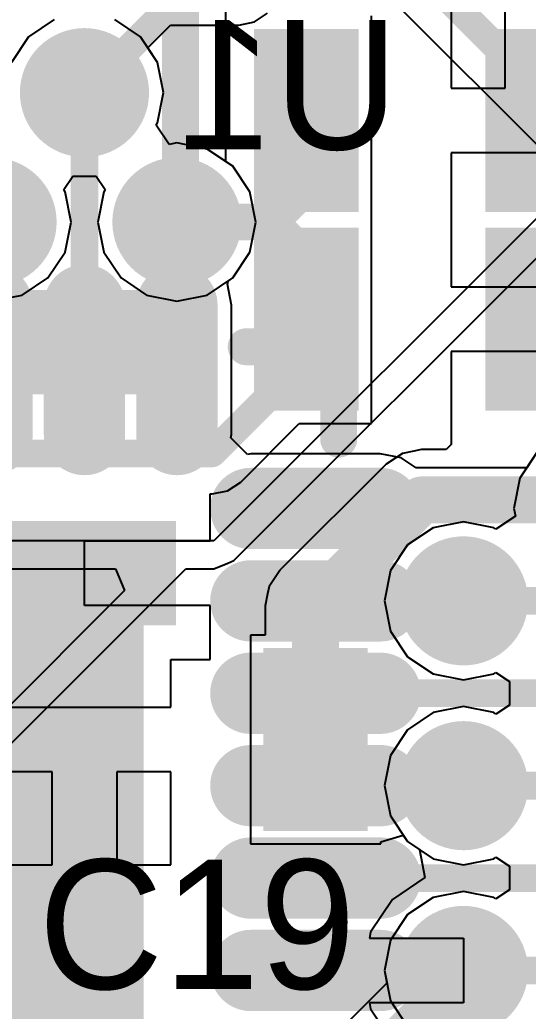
# Model space of a CAD drawing. Header units: millimetres. Extents: x 73 to 190, y 73 to 267.
# Drawn here: x 105.9 to 108.65, y 106.03 to 111.39 of the extents above; entities that cross this region are included whole.
import ezdxf

# ---------------------------------------------------------------- set-up
doc = ezdxf.new("R2010")
doc.units = ezdxf.units.MM
for name, color, linetype in [('BottomLayer', 5, 'Continuous'), ('BottomOverlay', 54, 'Continuous'), ('BottomPaste', 16, 'Continuous'), ('BottomSolder', 6, 'Continuous'), ('DrillDrawing', 1, 'Continuous'), ('MidLayer1', 16, 'Continuous'), ('MidLayer2', 76, 'Continuous'), ('MultiLayer', 9, 'Continuous'), ('TopLayer', 1, 'Continuous'), ('TopOverlay', 2, 'Continuous'), ('TopPaste', 8, 'Continuous'), ('TopSolder', 216, 'Continuous'), ('ViaHoleLayer', 16, 'Continuous')]:
    doc.layers.add(name, color=color, linetype=linetype)

msp = doc.modelspace()

# ---------------------------------------------------------------- linework, layer by layer
at = {"layer": 'BottomLayer'}
for p, q in [((107.14809406, 112.26690018), (108.80579204, 110.60919966)), ((107.01410906, 110.6279474), (107.01410906, 111.6056188)), ((106.08633596, 111.39504772), (105.94760624, 111.30235296)), ((105.94760624, 111.30235296), (105.85491148, 111.16362324)), ((107.05237416, 110.60237976), (107.01410906, 110.6279474)), ((107.14506892, 110.46365004), (107.05237416, 110.60237976)), ((107.17761902, 110.300008), (107.14506892, 110.46365004)), ((107.14506892, 110.13636596), (107.17761902, 110.300008)), ((107.05237416, 109.99763624), (107.14506892, 110.13636596)), ((107.02317432, 109.96315574), (107.0266084, 109.98042012)), ((107.0266084, 109.98042012), (107.05237416, 109.99763624)), ((107.02317686, 109.9631532), (107.02317432, 109.96315574)), ((107.02317432, 109.96315066), (107.02317686, 109.9631532)), ((107.04568126, 109.85000382), (107.02317432, 109.96315066)), ((107.04568126, 109.15000522), (107.04568126, 109.85000382)), ((107.04207446, 109.13187724), (107.04568126, 109.15000522)), ((107.1318787, 109.042073), (107.04207446, 109.13187724)), ((107.1500016, 109.04567726), (107.1318787, 109.042073)), ((107.8500002, 109.04567726), (107.1500016, 109.04567726)), ((107.96315212, 109.02317032), (107.8500002, 109.04567726)), ((108.04391142, 108.96920802), (107.96315212, 109.02317032)), ((108.69761344, 109.05237016), (108.6420484, 108.96920802)), ((108.6420484, 108.96920802), (108.04391142, 108.96920802))]:
    msp.add_line(p, q, dxfattribs=at)
for points, const_width in [([(107.07500048, 112.65000076), (109.02500166, 110.69999958)], 0.1499997), ([(106.769408, 110.3194136), (106.769408, 111.6056188)], 0.1999996), ([(106.249978, 110.9999812), (106.2500288, 110.9999812)], 0.1499997), ([(106.2500288, 109.5000096), (106.2500288, 110.9999812)], 0.1499997), ([(106.7500024, 110.300008), (106.769408, 110.3194136)], 0.1999996), ([(106.7500024, 109.5000096), (106.7500024, 110.300008)], 0.1999996), ([(106.25000086, 109.85000382), (106.25000086, 109.15000522)], 0.2999994), ([(106.74999986, 109.85000382), (106.74999986, 109.15000522)], 0.2999994), ([(107.1500016, 108.74999586), (107.8500002, 108.74999586)], 0.2999994), ([(107.5000136, 108.7499984), (108.9999852, 108.7499984)], 0.1499997), ([(107.1500016, 108.24999686), (107.8500002, 108.24999686)], 0.2999994), ([(107.5000136, 108.249974), (108.300012, 108.249974)], 0.1999996), ([(108.300012, 108.249974), (109.19914914, 108.249974)], 0.1499997), ([(107.1500016, 107.74999786), (107.8500002, 107.74999786)], 0.2999994), ([(107.5000136, 107.7500004), (108.9999852, 107.7500004)], 0.1499997), ([(107.1500016, 107.24999886), (107.8500002, 107.24999886)], 0.2999994), ([(107.5000136, 107.249976), (108.300012, 107.249976)], 0.1999996), ([(108.300012, 107.249976), (110.59997692, 107.249976)], 0.1499997), ([(107.1500016, 106.74999986), (107.8500002, 106.74999986)], 0.2999994), ([(107.5000136, 106.7500024), (108.9999852, 106.7500024)], 0.1499997), ([(107.1500016, 106.25000086), (107.8500002, 106.25000086)], 0.2999994), ([(107.5000009, 106.25000086), (108.29998914, 106.25000086)], 0.1499997), ([(108.29998914, 106.25000086), (108.300012, 106.249978)], 0.1499997)]:
    msp.add_lwpolyline(points, dxfattribs=dict(at, const_width=const_width))
for points, const_width in [([(106.110278, 110.9999812, 1), (106.389678, 110.9999812, 1)], 0.2794), ([(106.21247744, 110.9999812, 1), (106.28747856, 110.9999812, 1)], 0.07499858), ([(106.21252824, 110.9999812, 1), (106.28752936, 110.9999812, 1)], 0.07499858), ([(106.21252824, 110.9999812, 1), (106.28752936, 110.9999812, 1)], 0.07499858), ([(105.6103044, 110.300008, 1), (105.8897044, 110.300008, 1)], 0.2794), ([(106.6103024, 110.300008, 1), (106.8897024, 110.300008, 1)], 0.2794), ([(106.7000025, 110.300008, 1), (106.8000023, 110.300008, 1)], 0.0999998), ([(106.7000025, 110.300008, 1), (106.8000023, 110.300008, 1)], 0.0999998), ([(106.7194081, 110.3194136, 1), (106.8194079, 110.3194136, 1)], 0.0999998), ([(106.7194081, 110.3194136, 1), (106.8194079, 110.3194136, 1)], 0.0999998), ([(106.17500228, 109.85000382, 1), (106.32499944, 109.85000382, 1)], 0.1499997), ([(106.67500128, 109.85000382, 1), (106.82499844, 109.85000382, 1)], 0.1499997), ([(106.7000025, 109.5000096, 1), (106.8000023, 109.5000096, 1)], 0.0999998), ([(106.21252824, 109.5000096, 1), (106.28752936, 109.5000096, 1)], 0.07499858), ([(106.17500228, 109.15000522, 1), (106.32499944, 109.15000522, 1)], 0.1499997), ([(106.67500128, 109.15000522, 1), (106.82499844, 109.15000522, 1)], 0.1499997), ([(107.07500302, 108.74999586, 1), (107.22500018, 108.74999586, 1)], 0.1499997), ([(107.77500162, 108.74999586, 1), (107.92499878, 108.74999586, 1)], 0.1499997), ([(107.46251304, 108.7499984, 1), (107.53751416, 108.7499984, 1)], 0.07499858), ([(108.160312, 108.249974, 1), (108.439712, 108.249974, 1)], 0.2794), ([(107.07500302, 108.24999686, 1), (107.22500018, 108.24999686, 1)], 0.1499997), ([(107.77500162, 108.24999686, 1), (107.92499878, 108.24999686, 1)], 0.1499997), ([(107.4500137, 108.249974, 1), (107.5500135, 108.249974, 1)], 0.0999998), ([(108.2500121, 108.249974, 1), (108.3500119, 108.249974, 1)], 0.0999998), ([(108.26251144, 108.249974, 1), (108.33751256, 108.249974, 1)], 0.07499858), ([(107.07500302, 107.74999786, 1), (107.22500018, 107.74999786, 1)], 0.1499997), ([(107.77500162, 107.74999786, 1), (107.92499878, 107.74999786, 1)], 0.1499997), ([(107.46251304, 107.7500004, 1), (107.53751416, 107.7500004, 1)], 0.07499858), ([(108.160312, 107.249976, 1), (108.439712, 107.249976, 1)], 0.2794), ([(107.07500302, 107.24999886, 1), (107.22500018, 107.24999886, 1)], 0.1499997), ([(107.77500162, 107.24999886, 1), (107.92499878, 107.24999886, 1)], 0.1499997), ([(107.4500137, 107.249976, 1), (107.5500135, 107.249976, 1)], 0.0999998), ([(108.2500121, 107.249976, 1), (108.3500119, 107.249976, 1)], 0.0999998), ([(108.26251144, 107.249976, 1), (108.33751256, 107.249976, 1)], 0.07499858), ([(107.07500302, 106.74999986, 1), (107.22500018, 106.74999986, 1)], 0.1499997), ([(107.77500162, 106.74999986, 1), (107.92499878, 106.74999986, 1)], 0.1499997), ([(107.46251304, 106.7500024, 1), (107.53751416, 106.7500024, 1)], 0.07499858), ([(108.160312, 106.249978, 1), (108.439712, 106.249978, 1)], 0.2794), ([(107.07500302, 106.25000086, 1), (107.22500018, 106.25000086, 1)], 0.1499997), ([(107.77500162, 106.25000086, 1), (107.92499878, 106.25000086, 1)], 0.1499997), ([(107.46250034, 106.25000086, 1), (107.53750146, 106.25000086, 1)], 0.07499858), ([(108.26248858, 106.25000086, 1), (108.3374897, 106.25000086, 1)], 0.07499858), ([(108.26248858, 106.25000086, 1), (108.3374897, 106.25000086, 1)], 0.07499858), ([(108.26251144, 106.249978, 1), (108.33751256, 106.249978, 1)], 0.07499858)]:
    msp.add_lwpolyline(points, format="xyb", close=True, dxfattribs=dict(at, const_width=const_width))
msp.add_solid([(106.50000036, 101.50000274), (106.50000036, 108.50000398), (99.49999912, 101.50000274), (99.49999912, 108.50000398)], dxfattribs=at)
at = {"layer": 'BottomOverlay', "const_width": 0.1999996}
for points in [[(107.12500038, 109.625003), (107.62499938, 109.625003)], [(107.62499938, 109.125004), (107.62499938, 109.625003)]]:
    msp.add_lwpolyline(points, dxfattribs=at)
at = {"layer": 'BottomOverlay', "const_width": 0.0999998}
for points in [[(107.07500048, 109.625003, 1), (107.17500028, 109.625003, 1)], [(107.57499948, 109.625003, 1), (107.67499928, 109.625003, 1)], [(107.57499948, 109.625003, 1), (107.67499928, 109.625003, 1)], [(107.57499948, 109.125004, 1), (107.67499928, 109.125004, 1)]]:
    msp.add_lwpolyline(points, format="xyb", close=True, dxfattribs=at)
at = {"layer": 'BottomPaste', "const_width": 0.1999996}
for points in [[(106.25000086, 109.85000382), (106.25000086, 109.15000522)], [(106.74999986, 109.85000382), (106.74999986, 109.15000522)], [(107.1500016, 108.74999586), (107.8500002, 108.74999586)], [(107.1500016, 108.24999686), (107.8500002, 108.24999686)], [(107.1500016, 107.74999786), (107.8500002, 107.74999786)], [(107.1500016, 107.24999886), (107.8500002, 107.24999886)], [(107.1500016, 106.74999986), (107.8500002, 106.74999986)], [(107.1500016, 106.25000086), (107.8500002, 106.25000086)]]:
    msp.add_lwpolyline(points, dxfattribs=at)
at = {"layer": 'BottomPaste', "const_width": 0.0999998}
for points in [[(106.20000096, 109.85000382, 1), (106.30000076, 109.85000382, 1)], [(106.69999996, 109.85000382, 1), (106.79999976, 109.85000382, 1)], [(106.20000096, 109.15000522, 1), (106.30000076, 109.15000522, 1)], [(106.69999996, 109.15000522, 1), (106.79999976, 109.15000522, 1)], [(107.1000017, 108.74999586, 1), (107.2000015, 108.74999586, 1)], [(107.8000003, 108.74999586, 1), (107.9000001, 108.74999586, 1)], [(107.1000017, 108.24999686, 1), (107.2000015, 108.24999686, 1)], [(107.8000003, 108.24999686, 1), (107.9000001, 108.24999686, 1)], [(107.1000017, 107.74999786, 1), (107.2000015, 107.74999786, 1)], [(107.8000003, 107.74999786, 1), (107.9000001, 107.74999786, 1)], [(107.1000017, 107.24999886, 1), (107.2000015, 107.24999886, 1)], [(107.8000003, 107.24999886, 1), (107.9000001, 107.24999886, 1)], [(107.1000017, 106.74999986, 1), (107.2000015, 106.74999986, 1)], [(107.8000003, 106.74999986, 1), (107.9000001, 106.74999986, 1)], [(107.1000017, 106.25000086, 1), (107.2000015, 106.25000086, 1)], [(107.8000003, 106.25000086, 1), (107.9000001, 106.25000086, 1)]]:
    msp.add_lwpolyline(points, format="xyb", close=True, dxfattribs=at)
at = {"layer": 'BottomPaste'}
msp.add_solid([(106.0002452, 105.5001065), (106.0002452, 108.00010658), (103.50024512, 105.5001065), (103.50024512, 108.00010658)], dxfattribs=at)
at = {"layer": 'BottomSolder'}
for points, const_width in [([(106.07527934, 110.9999812, 1), (106.42467666, 110.9999812, 1)], 0.34939986), ([(105.57530574, 110.300008, 1), (105.92470306, 110.300008, 1)], 0.34939986), ([(106.57530374, 110.300008, 1), (106.92470106, 110.300008, 1)], 0.34939986), ([(105.64000208, 109.85000382, 1), (105.86000164, 109.85000382, 1)], 0.21999956), ([(106.14000108, 109.85000382, 1), (106.36000064, 109.85000382, 1)], 0.21999956), ([(106.64000008, 109.85000382, 1), (106.85999964, 109.85000382, 1)], 0.21999956), ([(105.64000208, 109.15000522, 1), (105.86000164, 109.15000522, 1)], 0.21999956), ([(106.14000108, 109.15000522, 1), (106.36000064, 109.15000522, 1)], 0.21999956), ([(106.64000008, 109.15000522, 1), (106.85999964, 109.15000522, 1)], 0.21999956), ([(107.04000182, 108.74999586, 1), (107.26000138, 108.74999586, 1)], 0.21999956), ([(107.74000042, 108.74999586, 1), (107.95999998, 108.74999586, 1)], 0.21999956), ([(108.12531334, 108.249974, 1), (108.47471066, 108.249974, 1)], 0.34939986), ([(107.04000182, 108.24999686, 1), (107.26000138, 108.24999686, 1)], 0.21999956), ([(107.74000042, 108.24999686, 1), (107.95999998, 108.24999686, 1)], 0.21999956), ([(107.04000182, 107.74999786, 1), (107.26000138, 107.74999786, 1)], 0.21999956), ([(107.74000042, 107.74999786, 1), (107.95999998, 107.74999786, 1)], 0.21999956), ([(108.12531334, 107.249976, 1), (108.47471066, 107.249976, 1)], 0.34939986), ([(107.04000182, 107.24999886, 1), (107.26000138, 107.24999886, 1)], 0.21999956), ([(107.74000042, 107.24999886, 1), (107.95999998, 107.24999886, 1)], 0.21999956), ([(107.04000182, 106.74999986, 1), (107.26000138, 106.74999986, 1)], 0.21999956), ([(107.74000042, 106.74999986, 1), (107.95999998, 106.74999986, 1)], 0.21999956), ([(108.12531334, 106.249978, 1), (108.47471066, 106.249978, 1)], 0.34939986), ([(107.04000182, 106.25000086, 1), (107.26000138, 106.25000086, 1)], 0.21999956), ([(107.74000042, 106.25000086, 1), (107.95999998, 106.25000086, 1)], 0.21999956)]:
    msp.add_lwpolyline(points, format="xyb", close=True, dxfattribs=dict(at, const_width=const_width))
at = {"layer": 'BottomSolder', "const_width": 0.43999912}
for points in [[(105.75000186, 109.85000382), (105.75000186, 109.15000522)], [(106.25000086, 109.85000382), (106.25000086, 109.15000522)], [(106.74999986, 109.85000382), (106.74999986, 109.15000522)], [(107.1500016, 108.74999586), (107.8500002, 108.74999586)], [(107.1500016, 108.24999686), (107.8500002, 108.24999686)], [(107.1500016, 107.74999786), (107.8500002, 107.74999786)], [(107.1500016, 107.24999886), (107.8500002, 107.24999886)], [(107.1500016, 106.74999986), (107.8500002, 106.74999986)], [(107.1500016, 106.25000086), (107.8500002, 106.25000086)]]:
    msp.add_lwpolyline(points, dxfattribs=at)
at = {"layer": 'BottomSolder'}
msp.add_solid([(106.57000022, 101.43000288), (106.57000022, 108.57000384), (99.42999925999999, 101.43000288), (99.42999925999999, 108.57000384)], dxfattribs=at)
at = {"layer": 'DrillDrawing', "const_width": 0.1524}
for points in [[(106.173778, 110.9999812, 1), (106.326178, 110.9999812, 1)], [(105.6738044, 110.300008, 1), (105.8262044, 110.300008, 1)], [(106.6738024, 110.300008, 1), (106.8262024, 110.300008, 1)], [(108.223812, 108.249974, 1), (108.376212, 108.249974, 1)], [(108.223812, 107.249976, 1), (108.376212, 107.249976, 1)], [(108.223812, 106.249978, 1), (108.376212, 106.249978, 1)]]:
    msp.add_lwpolyline(points, format="xyb", close=True, dxfattribs=at)
at = {"layer": 'MidLayer1'}
for p, q in [((106.08633596, 111.39504772), (105.94760624, 111.30235296)), ((106.55234976, 111.30235296), (106.41362004, 111.39504772)), ((105.94760624, 111.30235296), (105.85491148, 111.16362324)), ((106.64504452, 111.16362324), (106.55234976, 111.30235296)), ((106.67759462, 110.9999812), (106.64504452, 111.16362324)), ((106.64504452, 110.83633916), (106.67759462, 110.9999812)), ((106.63736864, 110.82485328), (106.64504452, 110.83633916)), ((106.7079273, 110.71925532), (106.63736864, 110.82485328)), ((106.7500024, 110.72762462), (106.7079273, 110.71925532)), ((106.91364444, 110.69507452), (106.7500024, 110.72762462)), ((107.05237416, 110.60237976), (106.91364444, 110.69507452)), ((107.14506892, 110.46365004), (107.05237416, 110.60237976)), ((106.1374052, 110.47512576), (106.18651102, 110.54861812)), ((106.18651102, 110.54861812), (106.31351102, 110.54861812)), ((106.31351102, 110.54861812), (106.36261176, 110.47513592)), ((106.14507092, 110.46365004), (106.1374052, 110.47512576)), ((106.17762102, 110.300008), (106.14507092, 110.46365004)), ((106.35493588, 110.46365004), (106.32238578, 110.300008)), ((106.36261176, 110.47513592), (106.35493588, 110.46365004)), ((107.17761902, 110.300008), (107.14506892, 110.46365004)), ((106.14507092, 110.13636596), (106.17762102, 110.300008)), ((106.32238578, 110.300008), (106.35493588, 110.13636596)), ((107.14506892, 110.13636596), (107.17761902, 110.300008)), ((106.05237616, 109.99763624), (106.14507092, 110.13636596)), ((106.35493588, 110.13636596), (106.44763064, 109.99763624)), ((107.05237416, 109.99763624), (107.14506892, 110.13636596)), ((105.91364644, 109.90494148), (106.05237616, 109.99763624)), ((106.44763064, 109.99763624), (106.58636036, 109.90494148)), ((106.91364444, 109.90494148), (107.05237416, 109.99763624)), ((105.7500044, 109.87239138), (105.91364644, 109.90494148)), ((106.58636036, 109.90494148), (106.7500024, 109.87239138)), ((106.7500024, 109.87239138), (106.91364444, 109.90494148)), ((108.69761344, 109.05237016), (108.60491868, 108.91364044)), ((108.60491868, 108.91364044), (108.57236858, 108.7499984)), ((108.57236858, 108.7499984), (108.58073788, 108.7079233)), ((108.58073788, 108.7079233), (108.47513992, 108.63736464)), ((108.13636996, 108.64504052), (107.99764024, 108.55234576)), ((108.300012, 108.67759062), (108.13636996, 108.64504052)), ((108.46365404, 108.64504052), (108.300012, 108.67759062)), ((108.47513992, 108.63736464), (108.46365404, 108.64504052)), ((107.99764024, 108.55234576), (107.90494548, 108.41361604)), ((107.90494548, 108.41361604), (107.87239538, 108.249974)), ((107.87239538, 108.249974), (107.90494548, 108.08633196)), ((107.90494548, 108.08633196), (107.99764024, 107.94760224)), ((107.99764024, 107.94760224), (108.13636996, 107.85490748)), ((108.13636996, 107.85490748), (108.300012, 107.82235738)), ((108.300012, 107.82235738), (108.46365404, 107.85490748)), ((108.46365404, 107.85490748), (108.47512976, 107.8625732)), ((108.47512976, 107.8625732), (108.54862212, 107.81346738)), ((108.54862212, 107.81346738), (108.54862212, 107.68646738)), ((108.300012, 107.67759262), (108.13636996, 107.64504252)), ((108.46365404, 107.64504252), (108.300012, 107.67759262)), ((108.54862212, 107.68646738), (108.47513992, 107.63736664)), ((108.13636996, 107.64504252), (107.99764024, 107.55234776)), ((108.47513992, 107.63736664), (108.46365404, 107.64504252)), ((107.99764024, 107.55234776), (107.90494548, 107.41361804)), ((107.90494548, 107.41361804), (107.87239538, 107.249976)), ((107.87239538, 107.249976), (107.90494548, 107.08633396)), ((107.90494548, 107.08633396), (107.99764024, 106.94760424)), ((107.99764024, 106.94760424), (108.13636996, 106.85490948)), ((108.46365404, 106.85490948), (108.47512976, 106.8625752)), ((108.47512976, 106.8625752), (108.54862212, 106.81346938)), ((108.13636996, 106.85490948), (108.300012, 106.82235938)), ((108.300012, 106.82235938), (108.46365404, 106.85490948)), ((108.54862212, 106.81346938), (108.54862212, 106.68646938)), ((108.13636996, 106.64504452), (107.99764024, 106.55234976)), ((108.300012, 106.67759462), (108.13636996, 106.64504452)), ((108.46365404, 106.64504452), (108.300012, 106.67759462)), ((108.47513992, 106.63736864), (108.46365404, 106.64504452)), ((108.54862212, 106.68646938), (108.47513992, 106.63736864)), ((107.99764024, 106.55234976), (107.90494548, 106.41362004)), ((107.90494548, 106.41362004), (107.87239538, 106.249978)), ((107.87239538, 106.249978), (107.90494548, 106.08633596)), ((107.90494548, 106.08633596), (107.99764024, 105.94760624))]:
    msp.add_line(p, q, dxfattribs=at)
at = {"layer": 'MidLayer1', "const_width": 0.2794}
for points in [[(106.110278, 110.9999812, 1), (106.389678, 110.9999812, 1)], [(105.6103044, 110.300008, 1), (105.8897044, 110.300008, 1)], [(106.6103024, 110.300008, 1), (106.8897024, 110.300008, 1)], [(108.160312, 108.249974, 1), (108.439712, 108.249974, 1)], [(108.160312, 107.249976, 1), (108.439712, 107.249976, 1)], [(108.160312, 106.249978, 1), (108.439712, 106.249978, 1)]]:
    msp.add_lwpolyline(points, format="xyb", close=True, dxfattribs=at)
at = {"layer": 'MidLayer2'}
for p, q in [((107.16890682, 111.3824925), (107.24002174, 111.43001336)), ((106.59240556, 111.24240642), (106.71580638, 111.36580724)), ((106.71580638, 111.36580724), (107.08501824, 111.36580724)), ((107.08501824, 111.36580724), (107.16890682, 111.3824925)), ((106.64504452, 111.16362324), (106.59240556, 111.24240642)), ((106.67759462, 110.9999812), (106.64504452, 111.16362324)), ((106.64504452, 110.83633916), (106.67759462, 110.9999812)), ((106.63736864, 110.82485328), (106.64504452, 110.83633916)), ((106.7079273, 110.71925532), (106.63736864, 110.82485328)), ((109.17499882, 110.79999938), (106.94999946, 108.57500002)), ((106.7500024, 110.72762462), (106.7079273, 110.71925532)), ((106.91364444, 110.69507452), (106.7500024, 110.72762462)), ((107.05237416, 110.60237976), (106.91364444, 110.69507452)), ((107.0571519, 108.46785012), (109.23776476, 110.64846552)), ((107.14506892, 110.46365004), (107.05237416, 110.60237976)), ((106.1374052, 110.47512576), (106.18651102, 110.54861812)), ((106.18651102, 110.54861812), (106.31351102, 110.54861812)), ((106.31351102, 110.54861812), (106.36261176, 110.47513592)), ((106.14507092, 110.46365004), (106.1374052, 110.47512576)), ((106.17762102, 110.300008), (106.14507092, 110.46365004)), ((106.35493588, 110.46365004), (106.32238578, 110.300008)), ((106.36261176, 110.47513592), (106.35493588, 110.46365004)), ((107.17761902, 110.300008), (107.14506892, 110.46365004)), ((106.14507092, 110.13636596), (106.17762102, 110.300008)), ((106.32238578, 110.300008), (106.35493588, 110.13636596)), ((107.14506892, 110.13636596), (107.17761902, 110.300008)), ((106.05237616, 109.99763624), (106.14507092, 110.13636596)), ((106.35493588, 110.13636596), (106.44763064, 109.99763624)), ((107.05237416, 109.99763624), (107.14506892, 110.13636596)), ((105.91364644, 109.90494148), (106.05237616, 109.99763624)), ((106.44763064, 109.99763624), (106.58636036, 109.90494148)), ((106.91364444, 109.90494148), (107.05237416, 109.99763624)), ((105.7500044, 109.87239138), (105.91364644, 109.90494148)), ((106.58636036, 109.90494148), (106.7500024, 109.87239138)), ((106.7500024, 109.87239138), (106.91364444, 109.90494148)), ((108.69761344, 109.05237016), (108.60491868, 108.91364044)), ((108.60491868, 108.91364044), (108.57236858, 108.7499984)), ((108.57236858, 108.7499984), (108.58073788, 108.7079233)), ((108.58073788, 108.7079233), (108.47513992, 108.63736464)), ((108.13636996, 108.64504052), (107.99764024, 108.55234576)), ((108.300012, 108.67759062), (108.13636996, 108.64504052)), ((108.46365404, 108.64504052), (108.300012, 108.67759062)), ((108.47513992, 108.63736464), (108.46365404, 108.64504052)), ((106.94999946, 108.57500002), (100.89999886, 108.57500002)), ((107.99764024, 108.55234576), (107.90494548, 108.41361604)), ((101.44097314, 108.42346616), (106.4182276, 108.42346616)), ((105.44999992, 107.07500048), (106.7984656, 108.42346616)), ((106.4182276, 108.42346616), (106.4668305, 108.3061334)), ((106.7984656, 108.42346616), (106.94999946, 108.42346616)), ((106.94999946, 108.42346616), (107.02576766, 108.4548504)), ((107.02576766, 108.4548504), (107.0571519, 108.46785012)), ((107.90494548, 108.41361604), (107.87239538, 108.249974)), ((106.4668305, 108.3061334), (105.34285002, 107.18215038)), ((107.87239538, 108.249974), (107.90494548, 108.08633196)), ((107.90494548, 108.08633196), (107.99764024, 107.94760224)), ((107.99764024, 107.94760224), (108.13636996, 107.85490748)), ((108.13636996, 107.85490748), (108.300012, 107.82235738)), ((108.300012, 107.82235738), (108.46365404, 107.85490748)), ((108.46365404, 107.85490748), (108.47512976, 107.8625732)), ((108.47512976, 107.8625732), (108.54862212, 107.81346738)), ((108.54862212, 107.81346738), (108.54862212, 107.68646738)), ((108.300012, 107.67759262), (108.13636996, 107.64504252)), ((108.46365404, 107.64504252), (108.300012, 107.67759262)), ((108.54862212, 107.68646738), (108.47513992, 107.63736664)), ((108.13636996, 107.64504252), (107.99764024, 107.55234776)), ((108.47513992, 107.63736664), (108.46365404, 107.64504252)), ((107.99764024, 107.55234776), (107.90494548, 107.41361804)), ((107.90494548, 107.41361804), (107.87239538, 107.249976)), ((107.87239538, 107.249976), (107.90494548, 107.08633396)), ((107.90494548, 107.08633396), (107.99764024, 106.94760424)), ((107.99764024, 106.94760424), (108.06156188, 106.90489414)), ((108.06156188, 106.90489414), (108.09188694, 106.75243064)), ((108.09188694, 106.75243064), (107.91545346, 106.63453654)), ((107.91545346, 106.63453654), (107.79755936, 106.45810052)), ((107.79755936, 106.45810052), (107.7909706, 106.42497638)), ((107.7909706, 106.42497638), (108.300012, 106.42497638)), ((108.300012, 106.42497638), (108.300012, 106.07497962)), ((108.300012, 106.07497962), (107.7909706, 106.07497962)), ((107.7909706, 106.07497962), (107.79755936, 106.04185548)), ((107.79755936, 106.04185548), (107.91545346, 105.86541946))]:
    msp.add_line(p, q, dxfattribs=at)
at = {"layer": 'MidLayer2', "const_width": 0.2794}
for points in [[(106.110278, 110.9999812, 1), (106.389678, 110.9999812, 1)], [(105.6103044, 110.300008, 1), (105.8897044, 110.300008, 1)], [(106.6103024, 110.300008, 1), (106.8897024, 110.300008, 1)], [(108.160312, 108.249974, 1), (108.439712, 108.249974, 1)], [(108.160312, 107.249976, 1), (108.439712, 107.249976, 1)], [(108.160312, 106.249978, 1), (108.439712, 106.249978, 1)]]:
    msp.add_lwpolyline(points, format="xyb", close=True, dxfattribs=at)
at = {"layer": 'MultiLayer', "const_width": 0.2794}
for points in [[(106.110278, 110.9999812, 1), (106.389678, 110.9999812, 1)], [(105.6103044, 110.300008, 1), (105.8897044, 110.300008, 1)], [(106.6103024, 110.300008, 1), (106.8897024, 110.300008, 1)], [(108.160312, 108.249974, 1), (108.439712, 108.249974, 1)], [(108.160312, 107.249976, 1), (108.439712, 107.249976, 1)], [(108.160312, 106.249978, 1), (108.439712, 106.249978, 1)]]:
    msp.add_lwpolyline(points, format="xyb", close=True, dxfattribs=at)
at = {"layer": 'TopLayer'}
for p, q in [((108.23351226, 111.52896922), (108.23351226, 111.02496718)), ((108.52501282, 111.02496718), (108.52501282, 111.52896922)), ((107.80247426, 110.33999014), (107.80247426, 111.41496894)), ((108.23351226, 111.02496718), (108.52501282, 111.02496718)), ((109.16651014, 110.67497042), (108.23351226, 110.67497042)), ((108.23351226, 110.67497042), (108.23351226, 110.17096838)), ((107.80252506, 110.33999014), (107.80247426, 110.33999014)), ((107.80252506, 109.20998986), (107.80252506, 110.33999014)), ((108.23351226, 110.17096838), (108.23351226, 109.94998838)), ((108.23351226, 109.94998838), (109.16651014, 109.94998838)), ((109.16651014, 109.59999162), (108.23351226, 109.59999162)), ((108.23351226, 109.59999162), (108.23351226, 109.09599212)), ((107.09496996, 108.89288356), (107.4120788, 109.20998986)), ((107.4120788, 109.20998986), (107.80252506, 109.20998986)), ((108.03226552, 109.06036608), (107.96953006, 109.04789214)), ((108.073698, 109.06860838), (108.03226552, 109.06036608)), ((108.20612598, 109.06860838), (108.073698, 109.06860838)), ((108.23351226, 109.09599466), (108.20612598, 109.06860838)), ((108.23351226, 109.09599212), (108.23351226, 109.09599466)), ((108.23351226, 109.09599212), (108.23351226, 109.09599212)), ((107.93391418, 109.02409742), (107.88120918, 108.98888286)), ((107.9695199, 109.04788706), (107.93391418, 109.02409742)), ((107.96952244, 109.04788706), (107.9695199, 109.04788706)), ((107.96953006, 109.04789214), (107.96952244, 109.04788706)), ((107.88120918, 108.98888286), (107.30747652, 108.41519846)), ((106.93996646, 108.82867744), (107.02385504, 108.8453627)), ((107.02385504, 108.8453627), (107.09496996, 108.89288356)), ((106.92902922, 108.57498478), (106.92902922, 108.82867744)), ((106.92902922, 108.82867744), (106.93996646, 108.82867744)), ((106.2500288, 108.22498802), (106.2500288, 108.57498478)), ((106.2500288, 108.57498478), (106.92902922, 108.57498478)), ((107.30746636, 108.41519084), (107.26333894, 108.3491483)), ((107.30747652, 108.41519592), (107.30746636, 108.41519084)), ((107.30747652, 108.41519846), (107.30747652, 108.41519592)), ((107.24845454, 108.3268725), (107.2406542, 108.28765998)), ((107.24845962, 108.32688012), (107.24845454, 108.3268725)), ((107.26333894, 108.3491483), (107.24845962, 108.32688266)), ((107.24845962, 108.32688266), (107.24845962, 108.32688012)), ((107.2406542, 108.28765998), (107.22773068, 108.2227071)), ((106.92902922, 108.22498802), (106.2500288, 108.22498802)), ((106.92902922, 107.93348746), (106.92902922, 108.22498802)), ((107.22773068, 108.2227071), (107.22773322, 108.2226944)), ((107.22773322, 108.2226944), (107.22773322, 108.06501374)), ((107.22773322, 108.06501374), (107.14746414, 108.06501374)), ((107.14746414, 108.06501374), (107.14746414, 106.93501346)), ((106.71647694, 107.67501198), (106.71647694, 107.93348746)), ((106.71647694, 107.93348746), (106.92902922, 107.93348746)), ((105.78347906, 107.67501198), (106.71647694, 107.67501198)), ((106.07497962, 107.32501522), (105.78347906, 107.32501522)), ((106.07497962, 106.82101318), (106.07497962, 107.32501522)), ((106.71647694, 107.32501522), (106.42497638, 107.32501522)), ((106.42497638, 107.32501522), (106.42497638, 106.82101318)), ((106.71647694, 106.82101318), (106.71647694, 107.32501522)), ((107.85246146, 106.9461285), (107.97399284, 106.98299406)), ((107.97399284, 106.98299406), (107.99764024, 106.94760424)), ((107.14746414, 106.93501346), (107.85246146, 106.93501346)), ((107.85246146, 106.93501346), (107.85246146, 106.9461285)), ((107.99764024, 106.94760424), (108.13636996, 106.85490948)), ((108.46365404, 106.85490948), (108.47512976, 106.8625752)), ((108.47512976, 106.8625752), (108.54862212, 106.81346938)), ((105.78347906, 106.82101318), (106.07497962, 106.82101318)), ((106.42497638, 106.82101318), (106.71647694, 106.82101318)), ((108.13636996, 106.85490948), (108.300012, 106.82235938)), ((108.300012, 106.82235938), (108.46365404, 106.85490948)), ((108.54862212, 106.81346938), (108.54862212, 106.68646938)), ((108.13636996, 106.64504452), (107.99764024, 106.55234976)), ((108.300012, 106.67759462), (108.13636996, 106.64504452)), ((108.46365404, 106.64504452), (108.300012, 106.67759462)), ((108.47513992, 106.63736864), (108.46365404, 106.64504452)), ((108.54862212, 106.68646938), (108.47513992, 106.63736864)), ((107.99764024, 106.55234976), (107.90494548, 106.41362004)), ((107.90494548, 106.41362004), (107.87239538, 106.249978)), ((107.87239538, 106.249978), (107.88592342, 106.18196442)), ((107.88592342, 106.18196442), (107.51896708, 105.81503094))]:
    msp.add_line(p, q, dxfattribs=at)
for points, const_width in [([(106.249978, 110.9999812), (107.599988, 112.3499912)], 0.1499997), ([(106.249978, 109.6499712), (106.249978, 110.9999812)], 0.1499997), ([(107.4499756, 110.4999568), (107.4499756, 110.8499688)], 0.1999996), ([(107.2500268, 110.300008), (107.4499756, 110.4999568)], 0.1999996), ([(106.7500024, 110.300008), (107.2500268, 110.300008)], 0.1999996), ([(107.2500268, 110.300008), (107.4500264, 110.1000084)], 0.1999996), ([(107.4500264, 109.77499), (107.4500264, 110.1000084)], 0.1999996), ([(107.4500264, 109.557947), (107.4500264, 109.77499)], 0.1499997), ([(106.93996646, 109.04788706), (107.4500264, 109.557947)], 0.1499997), ([(100.4554633, 109.04788706), (106.93996646, 109.04788706)], 0.1499997), ([(107.4999628, 108.2226944), (108.073698, 108.7963788)], 0.254), ([(108.073698, 108.7963788), (108.9536048, 108.7963788)], 0.254), ([(107.4999628, 107.5000136), (107.4999628, 108.2226944)], 0.254), ([(107.4999628, 105.4499796), (108.300012, 106.249978)], 0.1999996), ([(108.300012, 106.249978), (110.72497794, 106.249978)], 0.1499997)]:
    msp.add_lwpolyline(points, dxfattribs=dict(at, const_width=const_width))
for points, const_width in [([(106.110278, 110.9999812, 1), (106.389678, 110.9999812, 1)], 0.2794), ([(106.21247744, 110.9999812, 1), (106.28747856, 110.9999812, 1)], 0.07499858), ([(106.21247744, 110.9999812, 1), (106.28747856, 110.9999812, 1)], 0.07499858), ([(107.3999757, 110.8499688, 1), (107.4999755, 110.8499688, 1)], 0.0999998), ([(105.6103044, 110.300008, 1), (105.8897044, 110.300008, 1)], 0.2794), ([(106.6103024, 110.300008, 1), (106.8897024, 110.300008, 1)], 0.2794), ([(107.3999757, 110.4999568, 1), (107.4999755, 110.4999568, 1)], 0.0999998), ([(107.3999757, 110.4999568, 1), (107.4999755, 110.4999568, 1)], 0.0999998), ([(106.7000025, 110.300008, 1), (106.8000023, 110.300008, 1)], 0.0999998), ([(107.2000269, 110.300008, 1), (107.3000267, 110.300008, 1)], 0.0999998), ([(107.2000269, 110.300008, 1), (107.3000267, 110.300008, 1)], 0.0999998), ([(107.2000269, 110.300008, 1), (107.3000267, 110.300008, 1)], 0.0999998), ([(107.4000265, 110.1000084, 1), (107.5000263, 110.1000084, 1)], 0.0999998), ([(107.4000265, 110.1000084, 1), (107.5000263, 110.1000084, 1)], 0.0999998), ([(107.4000265, 109.77499, 1), (107.5000263, 109.77499, 1)], 0.0999998), ([(107.41252584, 109.77499, 1), (107.48752696, 109.77499, 1)], 0.07499858), ([(106.21247744, 109.6499712, 1), (106.28747856, 109.6499712, 1)], 0.07499858), ([(107.41252584, 109.557947, 1), (107.48752696, 109.557947, 1)], 0.07499858), ([(107.41252584, 109.557947, 1), (107.48752696, 109.557947, 1)], 0.07499858), ([(106.9024659, 109.04788706, 1), (106.97746702, 109.04788706, 1)], 0.07499858), ([(106.9024659, 109.04788706, 1), (106.97746702, 109.04788706, 1)], 0.07499858), ([(108.010198, 108.7963788, 1), (108.137198, 108.7963788, 1)], 0.127), ([(108.010198, 108.7963788, 1), (108.137198, 108.7963788, 1)], 0.127), ([(108.160312, 108.249974, 1), (108.439712, 108.249974, 1)], 0.2794), ([(107.4364628, 108.2226944, 1), (107.5634628, 108.2226944, 1)], 0.127), ([(107.4364628, 108.2226944, 1), (107.5634628, 108.2226944, 1)], 0.127), ([(107.4364628, 107.5000136, 1), (107.5634628, 107.5000136, 1)], 0.127), ([(108.160312, 107.249976, 1), (108.439712, 107.249976, 1)], 0.2794), ([(108.160312, 106.249978, 1), (108.439712, 106.249978, 1)], 0.2794), ([(108.2500121, 106.249978, 1), (108.3500119, 106.249978, 1)], 0.0999998), ([(108.26251144, 106.249978, 1), (108.33751256, 106.249978, 1)], 0.07499858)]:
    msp.add_lwpolyline(points, format="xyb", close=True, dxfattribs=dict(at, const_width=const_width))
for points in [[(107.66247454, 111.27496922), (107.23747666, 111.27496922), (107.66247454, 110.42496838), (107.23747666, 110.42496838)], [(108.91251014, 111.27496922), (108.48751226, 111.27496922), (108.91251014, 110.42496838), (108.48751226, 110.42496838)], [(107.66252534, 110.19999042), (107.23752746, 110.19999042), (107.66252534, 109.34998958), (107.23752746, 109.34998958)], [(108.91251014, 110.19999042), (108.48751226, 110.19999042), (108.91251014, 109.34998958), (108.48751226, 109.34998958)], [(106.67502922, 109.43747226), (106.67502922, 109.86247014), (105.82502838, 109.43747226), (105.82502838, 109.86247014)], [(106.67502922, 108.18748746), (106.67502922, 108.61248534), (105.82502838, 108.18748746), (105.82502838, 108.61248534)], [(106.03747906, 107.07501318), (106.46247694, 107.07501318), (106.03747906, 107.92501402), (106.46247694, 107.92501402)], [(107.28746386, 107.07501318), (107.71246174, 107.07501318), (107.28746386, 107.92501402), (107.71246174, 107.92501402)]]:
    msp.add_solid(points, dxfattribs=at)
at = {"layer": 'TopPaste'}
for points in [[(107.61247464, 111.22496932), (107.28747656, 111.22496932), (107.61247464, 110.47496828), (107.28747656, 110.47496828)], [(108.86251024, 111.22496932), (108.53751216, 111.22496932), (108.86251024, 110.47496828), (108.53751216, 110.47496828)], [(107.61252544, 110.14999052), (107.28752736, 110.14999052), (107.61252544, 109.39998948), (107.28752736, 109.39998948)], [(108.86251024, 110.14999052), (108.53751216, 110.14999052), (108.86251024, 109.39998948), (108.53751216, 109.39998948)], [(106.62502932, 109.48747216), (106.62502932, 109.81247024), (105.87502828, 109.48747216), (105.87502828, 109.81247024)], [(106.62502932, 108.23748736), (106.62502932, 108.56248544), (105.87502828, 108.23748736), (105.87502828, 108.56248544)], [(106.08747896, 107.12501308), (106.41247704, 107.12501308), (106.08747896, 107.87501412), (106.41247704, 107.87501412)], [(107.33746376, 107.12501308), (107.66246184, 107.12501308), (107.33746376, 107.87501412), (107.66246184, 107.87501412)]]:
    msp.add_solid(points, dxfattribs=at)
at = {"layer": 'TopSolder', "const_width": 0.34939986}
for points in [[(106.07527934, 110.9999812, 1), (106.42467666, 110.9999812, 1)], [(105.57530574, 110.300008, 1), (105.92470306, 110.300008, 1)], [(106.57530374, 110.300008, 1), (106.92470106, 110.300008, 1)], [(108.12531334, 108.249974, 1), (108.47471066, 108.249974, 1)], [(108.12531334, 107.249976, 1), (108.47471066, 107.249976, 1)], [(108.12531334, 106.249978, 1), (108.47471066, 106.249978, 1)]]:
    msp.add_lwpolyline(points, format="xyb", close=True, dxfattribs=at)
at = {"layer": 'TopSolder'}
for points in [[(107.7324744, 111.34496908), (107.1674768, 111.34496908), (107.7324744, 110.35496852), (107.1674768, 110.35496852)], [(108.98251, 111.34496908), (108.4175124, 111.34496908), (108.98251, 110.35496852), (108.4175124, 110.35496852)], [(107.7325252, 110.26999028), (107.1675276, 110.26999028), (107.7325252, 109.27998972), (107.1675276, 109.27998972)], [(108.98251, 110.26999028), (108.4175124, 110.26999028), (108.98251, 109.27998972), (108.4175124, 109.27998972)], [(106.74502908, 109.3674724), (106.74502908, 109.93247), (105.75502852, 109.3674724), (105.75502852, 109.93247)], [(106.74502908, 108.1174876), (106.74502908, 108.6824852), (105.75502852, 108.1174876), (105.75502852, 108.6824852)], [(105.9674792, 107.00501332), (106.5324768, 107.00501332), (105.9674792, 107.99501388), (106.5324768, 107.99501388)], [(107.217464, 107.00501332), (107.7824616, 107.00501332), (107.217464, 107.99501388), (107.7824616, 107.99501388)]]:
    msp.add_solid(points, dxfattribs=at)
at = {"layer": 'ViaHoleLayer', "const_width": 0.1524}
for points in [[(106.173778, 110.9999812, 1), (106.326178, 110.9999812, 1)], [(105.6738044, 110.300008, 1), (105.8262044, 110.300008, 1)], [(106.6738024, 110.300008, 1), (106.8262024, 110.300008, 1)], [(108.223812, 108.249974, 1), (108.376212, 108.249974, 1)], [(108.223812, 107.249976, 1), (108.376212, 107.249976, 1)], [(108.223812, 106.249978, 1), (108.376212, 106.249978, 1)]]:
    msp.add_lwpolyline(points, format="xyb", close=True, dxfattribs=at)

# ---------------------------------------------------------------- texts
at = {"layer": 'BottomOverlay', "text_generation_flag": 2}
msp.add_text('U1', height=0.7000011399999999, rotation=360, dxfattribs=at).set_placement((107.95, 110.6932))
at = {"layer": 'TopOverlay'}
msp.add_text('C19', height=0.7000011399999999, rotation=360, dxfattribs=at).set_placement((105.99999882, 106.15000106))

doc.saveas('drawing.dxf')
